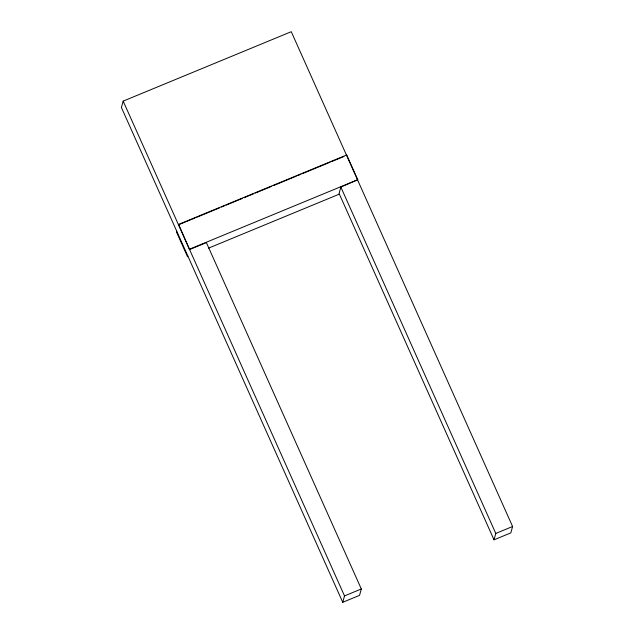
<?xml version="1.0" encoding="UTF-8"?>
<svg xmlns="http://www.w3.org/2000/svg" width="634" height="634" viewBox="0 0 634 634"><rect width="100%" height="100%" fill="white"/><g stroke="black" fill="none" stroke-linecap="round" stroke-linejoin="round"><path stroke-width="0.95" d="M123.17 101.115L121.403 107.503L342.74 602.3L359.549 595.358L361.317 588.97L206.383 242.608L189.574 249.55L178.622 224.388L346.711 154.973L357.774 179.715L340.846 187.078L339.087 193.465L494.021 539.827L510.83 532.885L512.597 526.497L291.26 31.7L123.17 101.115L344.508 595.912L342.74 602.3M176.743 231.196L176.506 232.052L187.569 256.794L187.807 255.938M178.622 224.388L178.511 224.808L194.947 218.025M346.592 155.401L346.711 154.973M494.021 539.827L495.788 533.44L340.846 187.078M196.778 217.264L219.618 207.833M221.44 207.08L224.182 205.947M226.013 205.194L242.45 198.402M244.28 197.649L253.418 193.877M255.24 193.124L271.685 186.333M273.516 185.58L296.347 176.149M298.178 175.396L300.92 174.263M302.743 173.51L330.148 162.193M331.978 161.432L343.85 156.535M189.693 249.122L357.774 179.715M208.586 248.116L339.214 194.17M344.508 595.912L361.317 588.97M495.788 533.44L512.597 526.497"/></g></svg>
